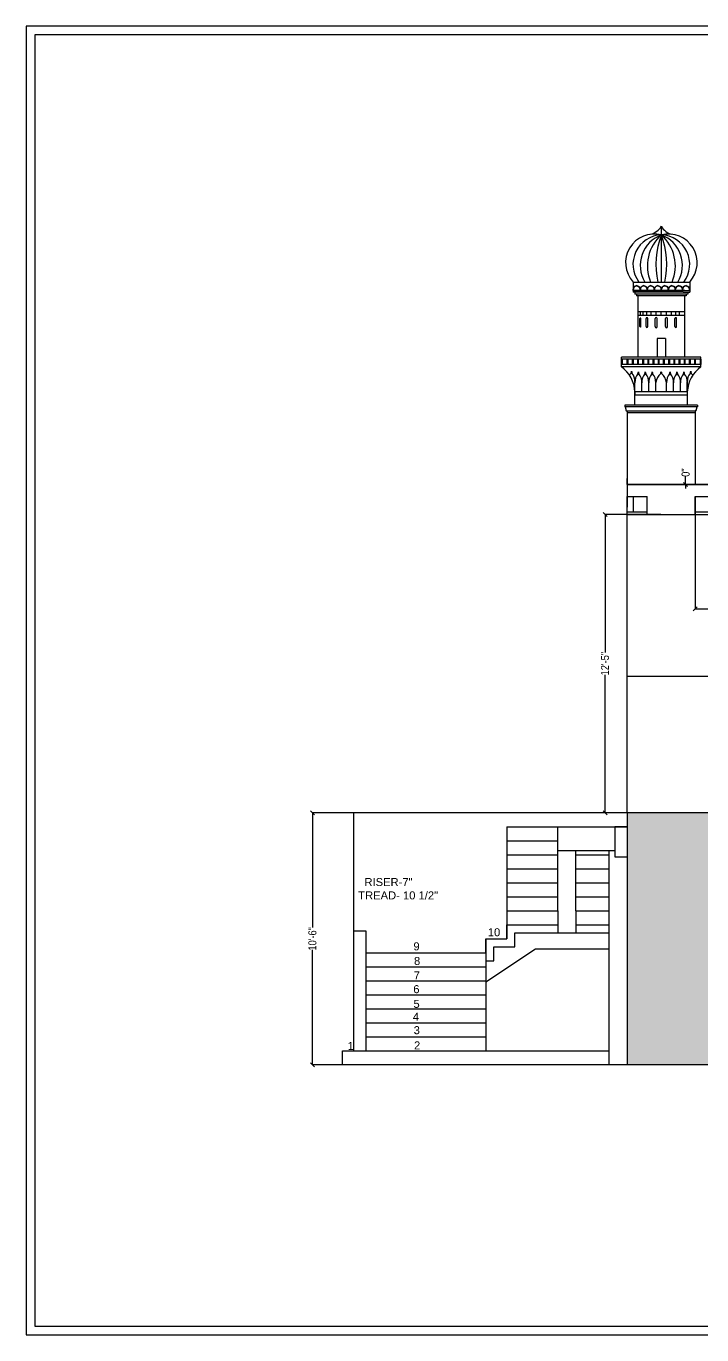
# Model space of a CAD drawing. Header units: inches. Extents: x 13054 to 48691, y 5623 to 20391.
# Drawn here: x 47057 to 47394, y 18662 to 19316 of the extents above; entities that cross this region are included whole.
import ezdxf

# ---------------------------------------------------------------- set-up
doc = ezdxf.new("R2010")
doc.units = ezdxf.units.IN
doc.header["$MEASUREMENT"] = 0
doc.styles.get("Standard").update_dxf_attribs({"font": 'arial.ttf'})
doc.styles.add('TEXT', font='')
doc.styles.get('TEXT').set_extended_font_data('Arial Narrow')
doc.dimstyles.new('Copy of Standard', dxfattribs={"dimtxt": 4, "dimasz": 2, "dimexe": 0.18, "dimexo": 0.0625, "dimgap": 0.09, "dimtad": 0, "dimzin": 0, "dimdsep": 46, "dimlunit": 4, "dimtxsty": 'TEXT', "dimblk": 'OBLIQUE', "dimcen": 0.09, "dimclrd": 8, "dimclre": 8, "dimclrt": 256, "dimadec": 0, "dimazin": 0, "dimtfac": 1, "dimtofl": 0, "dimtmove": 0, "dimatfit": 3, "dimfxl": 1, "dimtolj": 1, "dimtzin": 0, "dimarcsym": 0})

# ---------------------------------------------------------------- blocks, each defined once
blk = doc.blocks.new('_Oblique')
at = {"color": 0, "linetype": 'Continuous', "lineweight": -2}
blk.add_line((-0.5, -0.5), (0.5, 0.5), dxfattribs=at)
blk = doc.blocks.new('*D1275')
at = {"color": 8, "lineweight": -2, "transparency": 16777216}
for p, q in [((47386.28, 19086.46), (47386.28, 19090.46)), ((47374.11, 19086.46), (47386.46, 19086.46)), ((47374.11, 19086.46), (47386.46, 19086.46)), ((47386.28, 19086.46), (47386.28, 19084.46))]:
    blk.add_line(p, q, dxfattribs=at)
at = {"layer": 'Defpoints', "color": 0, "transparency": 16777216}
for p in [(47374.05, 19086.46), (47374.05, 19086.46), (47386.28, 19086.46)]:
    blk.add_point(p, dxfattribs=at)
at = {"color": 8, "lineweight": -2, "transparency": 16777216, "xscale": 2, "yscale": 2, "zscale": 2}
for rotation in [90, 270]:
    blk.add_blockref('_Oblique', (47386.28, 19086.46), dxfattribs=dict(at, rotation=rotation))
at = {"transparency": 16777216, "insert": (47386.28, 19092.44), "char_height": 4, "attachment_point": 5, "rotation": 90, "style": 'TEXT'}
blk.add_mtext('\\A1;0"', dxfattribs=at)
blk = doc.blocks.new('*D1279')
at = {"color": 8, "lineweight": -2, "transparency": 16777216}
for p, q in [((47373.94, 19071.46), (47345.85, 19071.46)), ((47346.03, 19071.46), (47346.03, 19002.54)), ((47346.03, 18922.46), (47346.03, 18991.39)), ((47378.16, 18922.46), (47345.85, 18922.46))]:
    blk.add_line(p, q, dxfattribs=at)
at = {"layer": 'Defpoints', "color": 0, "transparency": 16777216}
for p in [(47374, 19071.46), (47346.03, 18922.46), (47378.22, 18922.46)]:
    blk.add_point(p, dxfattribs=at)
at = {"color": 8, "lineweight": -2, "transparency": 16777216, "xscale": 2, "yscale": 2, "zscale": 2}
for p, rotation in [((47346.03, 19071.46), 90), ((47346.03, 18922.46), 270)]:
    blk.add_blockref('_Oblique', p, dxfattribs=dict(at, rotation=rotation))
at = {"transparency": 16777216, "insert": (47346.03, 18996.96), "char_height": 4, "attachment_point": 5, "rotation": 90, "style": 'TEXT'}
blk.add_mtext('\\A1;12\'-5"', dxfattribs=at)
blk = doc.blocks.new('*D1281')
at = {"color": 8, "lineweight": -2, "transparency": 16777216}
for p, q in [((47391, 19080.4), (47391, 19024.23)), ((47548.5, 19080.4), (47548.5, 19024.23)), ((47391, 19024.41), (47465.39, 19024.41)), ((47548.5, 19024.41), (47478.95, 19024.41))]:
    blk.add_line(p, q, dxfattribs=at)
at = {"layer": 'Defpoints', "color": 0, "transparency": 16777216}
for p in [(47391, 19080.46), (47548.5, 19080.46), (47548.5, 19024.41)]:
    blk.add_point(p, dxfattribs=at)
at = {"color": 8, "lineweight": -2, "transparency": 16777216, "xscale": 2, "yscale": 2, "zscale": 2, "rotation": 180}
blk.add_blockref('_Oblique', (47391, 19024.41), dxfattribs=at)
at = {"color": 8, "lineweight": -2, "transparency": 16777216, "xscale": 2, "yscale": 2, "zscale": 2}
blk.add_blockref('_Oblique', (47548.5, 19024.41), dxfattribs=at)
at = {"transparency": 16777216, "insert": (47472.17, 19024.41), "char_height": 4, "attachment_point": 5, "style": 'TEXT'}
blk.add_mtext('\\A1;13\'-1{\\H1x;\\S1/2;}"', dxfattribs=at)
blk = doc.blocks.new('*D1290')
at = {"color": 8, "lineweight": -2, "transparency": 16777216}
for p, q in [((47220.44, 18922.46), (47199.73, 18922.46)), ((47199.91, 18922.46), (47199.91, 18865.04)), ((47199.91, 18796.46), (47199.91, 18853.89)), ((47220.44, 18796.46), (47199.73, 18796.46))]:
    blk.add_line(p, q, dxfattribs=at)
at = {"layer": 'Defpoints', "color": 0, "transparency": 16777216}
for p in [(47220.5, 18922.46), (47199.91, 18796.46), (47220.5, 18796.46)]:
    blk.add_point(p, dxfattribs=at)
at = {"color": 8, "lineweight": -2, "transparency": 16777216, "xscale": 2, "yscale": 2, "zscale": 2}
for p, rotation in [((47199.91, 18922.46), 90), ((47199.91, 18796.46), 270)]:
    blk.add_blockref('_Oblique', p, dxfattribs=dict(at, rotation=rotation))
at = {"transparency": 16777216, "insert": (47199.91, 18859.46), "char_height": 4, "attachment_point": 5, "rotation": 90, "style": 'TEXT'}
blk.add_mtext('\\A1;10\'-6"', dxfattribs=at)

msp = doc.modelspace()

# ---------------------------------------------------------------- hatches: boundary and pattern name
at = {"transparency": 33554687}
h = msp.add_hatch(dxfattribs=at)
h.set_pattern_fill('BRICK', color=256, scale=31)
h.paths.add_polyline_path([(47367, 19071.461), (47367, 19080.461), (47357, 19080.461), (47357, 19071.461)])
h.paths.add_polyline_path([(47391, 19080.461), (47391, 19071.461), (47540.5, 19071.461), (47548.5, 19071.461), (47548.5, 19080.461)])
h.paths.add_polyline_path([(47598.5, 19071.461), (47598.5, 19075.961), (47588, 19075.961), (47588, 19080.461), (47572.5, 19080.461), (47572.5, 19071.461)])
h.paths.add_polyline_path([(47592, 19080.461), (47592, 19079.961), (47602.5, 19079.961), (47602.5, 19072.461), (47613, 19072.461), (47613, 19071.461), (47724.25, 19071.461), (47724.25, 19080.461)])
h.paths.add_polyline_path([(47755, 19080.461), (47748.25, 19080.461), (47748.25, 19071.461), (47755, 19071.461)])
h.paths.add_polyline_path([(47603.742, 19071.971), (47611.958, 19071.971), (47611.958, 19080.213), (47603.742, 19080.213)], flags=25)
at = {"true_color": 0xc7c8ca, "transparency": 33554687}
h = msp.add_hatch(dxfattribs=at)
h.set_pattern_fill('GRAVEL', color=9, scale=20)
h.set_pattern_definition([(228.0127875, (14.4, 20.4609), (-160, -180), [2.69072, -266.381761]), (184.9697407, (12.6, 18.4609), (240, 20), [4.61736, -457.118495]), (132.510447, (8, 18.0609), (200, -220), [3.25576, -322.320652]), (267.273689, (0.2, 13.0609), (20, 400), [4.20476, -416.271161]), (292.8336542, (0, 8.8609), (-100, 240), [4.1231, -408.1874626]), (357.273689, (1.6, 5.0609), (-400, 20), [4.20476, -416.271161]), (37.6942405, (5.8, 4.8609), (-260, -200), [5.56058, -550.496971]), (72.2553284, (10.2, 8.2609), (140, 440), [5.24976, -519.72643]), (121.4295656, (11.8, 13.2609), (-160, 260), [4.219, -417.681462]), (175.2363583, (9.6, 16.861), (220, -20), [4.81664, -236.0152516]), (222.3974378, (4.8, 17.2609), (-240, -220), [6.22896, -616.6675]), (138.814075, (20, 12.861), (-140, 120), [2.12602, -210.476896]), (171.4692344, (18.4, 14.2609), (260, -40), [4.04474, -400.430228]), (225, (14.4, 14.861), (-2e-15, -20), [2.82842, -25.455851]), (203.1985905, (13, 17.261), (100, 40), [1.52316, -150.792302]), (291.8014095, (11.6, 16.661), (-20, 60), [2.15406, -105.549236]), (30.9637565, (12.4, 14.661), (60, 40), [3.49858, -113.120458]), (161.565051, (15.4, 16.461), (40, -20), [2.52982, -60.715733]), (16.3895403, (0, 16.6609), (200, 60), [3.544, -350.856903]), (70.346176, (3.4, 17.6609), (-80, -220), [2.97322, -294.348155]), (293.1985905, (15.4, 20.461), (-40, 100), [3.0463, -149.269162]), (343.6104597, (16.6, 17.6609), (-200, 60), [3.544, -350.856903]), (339.443955, (0, 4.261), (-100, 40), [3.4176, -167.462475]), (294.7751406, (3.2, 3.0609), (-100, 220), [2.86356, -283.492861]), (66.8014095, (15.6, 0.461), (40, 100), [3.0463, -149.269162]), (17.3540246, (16.8, 3.2609), (-260, -80), [3.35262, -331.908472]), (69.443955, (5.8, 0.461), (-40, -100), [1.7088, -169.171275]), (101.3099325, (14.4, 0.461), (-20, 80), [1.0198, -100.96059]), (165.963757, (14.2, 1.461), (60, -20), [4.1231, -78.3390125]), (186.009006, (10.2, 2.4609), (200, 20), [3.821, -378.2784635]), (303.690068, (12.4, 12.861), (-20, 40), [2.88444, -69.2265855]), (353.1572266, (14, 10.4609), (340, -40), [5.03588, -498.5512525]), (60.945396, (19, 9.861), (-80, -140), [2.05912, -203.853483]), (90, (20, 11.66), (-20, 20), [1.2, -18.8]), (120.2564372, (9.8, 3.0609), (80, -140), [2.77848, -275.0704]), (48.0127875, (8.4, 5.4609), (160, 180), [5.38144, -263.691041]), (0, (12, 9.46), (20, 20), [5.2, -14.8]), (325.3048465, (17.2, 9.4609), (200, -140), [3.16228, -313.065486]), (254.054604, (19.8, 7.661), (-20, -80), [2.91204, -142.690158]), (207.6459754, (19, 4.8609), (-380, -200), [4.7413, -469.389484]), (175.4260787, (14.8, 2.6609), (-260, 20), [5.01598, -496.581468])])
h.paths.add_polyline_path([(47755, 18922.461), (47357, 18922.461), (47357, 18908.461), (47357, 18796.461), (47755, 18796.461)])

# ---------------------------------------------------------------- linework, layer by layer
for p, q in [((47374.155, 19187.648), (47374.155, 19215.501)), ((47360.021, 19187.648), (47388.289, 19187.648)), ((47360.021, 19187.648), (47388.289, 19187.648)), ((47360.021, 19187.648), (47360.021, 19183.365)), ((47388.289, 19187.648), (47388.289, 19182.599)), ((47360.021, 19183.365), (47360.021, 19184.026)), ((47385.821, 19183.365), (47360.021, 19183.365)), ((47360.021, 19183.365), (47360.021, 19182.599)), ((47385.055, 19182.599), (47360.021, 19182.599)), ((47360.174, 19183.365), (47360.174, 19184.101)), ((47360.174, 19183.592), (47360.174, 19184.101)), ((47360.174, 19183.365), (47388.156, 19183.365)), ((47360.884, 19182.502), (47360.884, 19181.638)), ((47387.361, 19181.638), (47360.884, 19181.638)), ((47361.856, 19185.887), (47361.033, 19185.546)), ((47361.856, 19185.722), (47361.091, 19185.405)), ((47361.748, 19181.638), (47361.748, 19180.775)), ((47386.498, 19180.775), (47361.748, 19180.775)), ((47361.856, 19185.887), (47362.704, 19185.536)), ((47361.856, 19185.722), (47362.645, 19185.395)), ((47362.473, 19180.775), (47362.473, 19150.116)), ((47363.538, 19183.365), (47363.538, 19184.027)), ((47363.691, 19183.594), (47363.691, 19184.102)), ((47363.691, 19183.365), (47363.691, 19184.102)), ((47363.691, 19184.013), (47363.691, 19183.365)), ((47365.373, 19185.885), (47364.55, 19185.543)), ((47365.373, 19185.719), (47364.608, 19185.402)), ((47365.373, 19185.885), (47366.221, 19185.533)), ((47365.373, 19185.719), (47366.162, 19185.392)), ((47367.055, 19183.365), (47367.055, 19184.024)), ((47367.208, 19183.365), (47367.208, 19184.099)), ((47367.208, 19183.591), (47367.208, 19184.099)), ((47368.89, 19185.886), (47368.066, 19185.545)), ((47368.89, 19185.72), (47368.124, 19185.403)), ((47368.89, 19185.886), (47369.738, 19185.534)), ((47368.89, 19185.72), (47369.679, 19185.393)), ((47370.572, 19183.365), (47370.572, 19184.026)), ((47370.724, 19183.592), (47370.724, 19184.1)), ((47370.724, 19183.365), (47370.724, 19184.1)), ((47370.724, 19184.013), (47370.724, 19183.365)), ((47372.407, 19185.884), (47371.583, 19185.543)), ((47372.407, 19185.719), (47371.641, 19185.402)), ((47372.407, 19185.884), (47373.255, 19185.533)), ((47372.407, 19185.719), (47373.196, 19185.392)), ((47374.088, 19183.365), (47374.088, 19184.024)), ((47374.241, 19183.591), (47374.241, 19184.099)), ((47374.241, 19183.365), (47374.241, 19184.099)), ((47375.924, 19185.886), (47375.1, 19185.544)), ((47375.924, 19185.72), (47375.158, 19185.403)), ((47375.924, 19185.886), (47376.771, 19185.534)), ((47375.924, 19185.72), (47376.713, 19185.393)), ((47377.605, 19183.365), (47377.605, 19184.025)), ((47377.758, 19183.592), (47377.758, 19184.1)), ((47377.758, 19183.365), (47377.758, 19184.1)), ((47377.759, 19184.002), (47377.759, 19183.365)), ((47379.441, 19185.873), (47378.617, 19185.532)), ((47379.441, 19185.708), (47378.675, 19185.391)), ((47379.441, 19185.873), (47380.289, 19185.522)), ((47379.441, 19185.708), (47380.23, 19185.381)), ((47381.123, 19183.365), (47381.123, 19184.013)), ((47381.275, 19183.58), (47381.275, 19184.088)), ((47381.275, 19183.365), (47381.275, 19184.088)), ((47382.958, 19185.875), (47382.134, 19185.533)), ((47382.958, 19185.709), (47382.192, 19185.392)), ((47382.958, 19185.875), (47383.806, 19185.523)), ((47382.958, 19185.709), (47383.747, 19185.382)), ((47384.639, 19183.365), (47384.639, 19184.014)), ((47384.792, 19183.365), (47384.792, 19184.099)), ((47384.792, 19183.591), (47384.792, 19184.099)), ((47384.792, 19183.365), (47384.792, 19184.089)), ((47384.792, 19183.581), (47384.792, 19184.089)), ((47385.055, 19182.599), (47388.289, 19182.599)), ((47385.634, 19180.775), (47385.634, 19150.116)), ((47386.475, 19185.886), (47385.651, 19185.544)), ((47386.475, 19185.72), (47385.709, 19185.403)), ((47386.475, 19185.886), (47387.322, 19185.534)), ((47386.475, 19185.72), (47387.264, 19185.393)), ((47386.498, 19181.638), (47386.498, 19180.775)), ((47387.361, 19182.502), (47387.361, 19182.599)), ((47387.361, 19182.502), (47387.361, 19181.638)), ((47388.156, 19183.365), (47388.156, 19184.025)), ((47385.634, 19172.737), (47362.473, 19172.737)), ((47385.634, 19170.848), (47362.473, 19170.848)), ((47363.479, 19165.354), (47363.479, 19169.396)), ((47363.696, 19170.848), (47363.696, 19172.737)), ((47363.936, 19165.354), (47363.936, 19169.396)), ((47365.077, 19170.848), (47365.077, 19172.737)), ((47366.508, 19165.354), (47366.508, 19169.396)), ((47366.912, 19170.848), (47366.912, 19172.737)), ((47367.331, 19165.354), (47367.331, 19169.396)), ((47369.109, 19170.848), (47369.109, 19172.737)), ((47371.05, 19165.354), (47371.05, 19169.396)), ((47371.559, 19170.848), (47371.559, 19172.737)), ((47372.077, 19165.354), (47372.077, 19169.396)), ((47374.137, 19170.848), (47374.137, 19172.737)), ((47376.2, 19165.354), (47376.2, 19169.396)), ((47376.716, 19170.848), (47376.716, 19172.737)), ((47377.227, 19165.354), (47377.227, 19169.396)), ((47379.165, 19170.848), (47379.165, 19172.737)), ((47380.944, 19165.354), (47380.944, 19169.396)), ((47381.363, 19170.848), (47381.363, 19172.737)), ((47381.767, 19165.354), (47381.767, 19169.396)), ((47383.198, 19170.848), (47383.198, 19172.737)), ((47376.245, 19159.372), (47372.03, 19159.372)), ((47372.03, 19159.372), (47372.03, 19150.116)), ((47376.245, 19159.372), (47376.245, 19150.116)), ((47393.909, 19150.116), (47354.182, 19150.116)), ((47354.182, 19145.285), (47354.182, 19150.116)), ((47354.182, 19149.037), (47354.182, 19146.364)), ((47393.909, 19149.037), (47354.182, 19149.037)), ((47354.613, 19149.037), (47354.613, 19146.364)), ((47354.613, 19149.037), (47354.613, 19146.364)), ((47356.988, 19149.037), (47356.988, 19146.364)), ((47357.42, 19149.037), (47357.42, 19146.364)), ((47359.579, 19149.037), (47359.579, 19146.364)), ((47360.011, 19149.037), (47360.011, 19146.364)), ((47362.17, 19149.037), (47362.17, 19146.364)), ((47362.602, 19149.037), (47362.602, 19146.364)), ((47364.761, 19149.037), (47364.761, 19146.364)), ((47365.193, 19149.037), (47365.193, 19146.364)), ((47367.352, 19149.037), (47367.352, 19146.364)), ((47367.784, 19149.037), (47367.784, 19146.364)), ((47369.943, 19149.037), (47369.943, 19146.364)), ((47370.375, 19149.037), (47370.375, 19146.364)), ((47372.534, 19149.037), (47372.534, 19146.364)), ((47372.966, 19149.037), (47372.966, 19146.364)), ((47375.125, 19149.037), (47375.125, 19146.364)), ((47375.557, 19149.037), (47375.557, 19146.364)), ((47377.716, 19149.037), (47377.716, 19146.364)), ((47378.148, 19149.037), (47378.148, 19146.364)), ((47380.307, 19149.037), (47380.307, 19146.364)), ((47380.739, 19149.037), (47380.739, 19146.364)), ((47382.898, 19149.037), (47382.898, 19146.364)), ((47383.33, 19149.037), (47383.33, 19146.364)), ((47385.489, 19149.037), (47385.489, 19146.364)), ((47385.921, 19149.037), (47385.921, 19146.364)), ((47388.08, 19149.037), (47388.08, 19146.364)), ((47388.512, 19149.037), (47388.512, 19146.364)), ((47390.671, 19149.037), (47390.671, 19146.364)), ((47391.103, 19149.037), (47391.103, 19146.364)), ((47393.478, 19149.037), (47393.478, 19146.364)), ((47393.909, 19145.285), (47393.909, 19150.116)), ((47393.909, 19149.037), (47393.909, 19146.364)), ((47393.909, 19149.037), (47393.909, 19146.364)), ((47393.909, 19146.364), (47354.182, 19146.364)), ((47393.909, 19145.285), (47354.182, 19145.285)), ((47360.954, 19132.772), (47360.954, 19137.439)), ((47364.407, 19132.772), (47364.407, 19137.332)), ((47367.86, 19132.772), (47367.86, 19137.332)), ((47371.314, 19137.332), (47371.274, 19137.332)), ((47371.314, 19132.772), (47371.314, 19137.332)), ((47376.777, 19132.772), (47376.777, 19137.332)), ((47380.231, 19132.772), (47380.231, 19137.332)), ((47383.684, 19132.772), (47383.684, 19137.332)), ((47387.106, 19133.159), (47387.106, 19137.719)), ((47387.137, 19133.197), (47387.137, 19137.332)), ((47387.137, 19132.772), (47360.954, 19132.772)), ((47360.954, 19132.772), (47360.954, 19131.045)), ((47360.954, 19126.203), (47360.954, 19132.772)), ((47387.137, 19131.045), (47360.954, 19131.045)), ((47387.137, 19126.203), (47387.137, 19132.772)), ((47392.176, 19126.203), (47355.915, 19126.203)), ((47355.915, 19126.203), (47355.915, 19125.339)), ((47355.915, 19126.203), (47355.915, 19125.339)), ((47392.176, 19125.339), (47355.915, 19125.339)), ((47356.658, 19123.324), (47357, 19123.324)), ((47357, 19123.324), (47391.433, 19123.324)), ((47357, 19123.324), (47357, 19122.461)), ((47357, 19122.461), (47391.091, 19122.461)), ((47357, 19122.461), (47357, 19075.132)), ((47391.433, 19123.324), (47391.091, 19123.324)), ((47391.091, 19123.324), (47391.091, 19122.461)), ((47391.091, 19122.461), (47391.091, 19086.461)), ((47392.176, 19126.203), (47392.176, 19125.339)), ((47357, 19086.461), (47357, 19089.461)), ((47755, 19086.461), (47357, 19086.461)), ((47391.091, 19086.461), (47357, 19086.461)), ((47357, 19086.461), (47773, 19086.461)), ((47357, 18922.461), (47357, 19080.461)), ((47357, 19080.461), (47367, 19080.461)), ((47367, 19071.461), (47367, 19080.461)), ((47391, 19071.461), (47391, 19080.461)), ((47391, 19080.461), (47548.5, 19080.461)), ((47357, 19071.461), (47391, 19071.461)), ((47357, 19071.461), (47391, 19071.461)), ((47391, 19071.461), (47540.5, 19071.461)), ((47401, 18990.461), (47357, 18990.461)), ((47220.5, 18922.461), (47220.5, 18803.461)), ((47226.5, 18922.461), (47220.5, 18922.461)), ((47357, 18922.461), (47223.5, 18922.461)), ((47755, 18922.461), (47357, 18922.461)), ((47357, 18922.461), (47357, 18796.461)), ((47357, 18922.461), (47357, 18908.461)), ((47297, 18915.461), (47357, 18915.461)), ((47297, 18915.461), (47297, 18859.461)), ((47322.5, 18873.461), (47322.5, 18915.461)), ((47357, 18915.461), (47351, 18915.461)), ((47351, 18915.461), (47351, 18900.461)), ((47297, 18908.461), (47322.5, 18908.461)), ((47297, 18901.461), (47322.5, 18901.461)), ((47351, 18903.39), (47322.5, 18903.39)), ((47331.5, 18873.461), (47331.5, 18903.39)), ((47331.5, 18901.461), (47348, 18901.461)), ((47348, 18903.39), (47348, 18796.461)), ((47351, 18900.461), (47357, 18900.461)), ((47297, 18894.461), (47322.5, 18894.461)), ((47331.5, 18894.461), (47348, 18894.461)), ((47297, 18887.461), (47322.5, 18887.461)), ((47331.5, 18887.461), (47348, 18887.461)), ((47297, 18880.461), (47322.5, 18880.461)), ((47331.5, 18880.461), (47348, 18880.461)), ((47297, 18873.461), (47322.5, 18873.461)), ((47322.5, 18873.461), (47322.5, 18862.461)), ((47331.5, 18873.461), (47348, 18873.461)), ((47331.5, 18873.461), (47331.5, 18862.461)), ((47297, 18859.461), (47297, 18866.461)), ((47297, 18866.461), (47322.5, 18866.461)), ((47331.5, 18866.461), (47348, 18866.461)), ((47220.5, 18863.461), (47226.5, 18863.461)), ((47226.5, 18863.461), (47226.5, 18803.461)), ((47286.5, 18859.461), (47286.5, 18803.461)), ((47286.5, 18852.461), (47286.5, 18859.461)), ((47286.5, 18859.461), (47297, 18859.461)), ((47301, 18855.461), (47301, 18862.461)), ((47301, 18862.461), (47348, 18862.461)), ((47286.5, 18837.978), (47311.225, 18854.461)), ((47290.5, 18848.461), (47290.5, 18855.461)), ((47290.5, 18855.461), (47301, 18855.461)), ((47311.225, 18854.461), (47348, 18854.461)), ((47226.5, 18852.461), (47286.5, 18852.461)), ((47286.5, 18848.461), (47290.5, 18848.461)), ((47226.5, 18845.461), (47286.5, 18845.461)), ((47226.5, 18838.461), (47286.5, 18838.461)), ((47226.5, 18831.461), (47286.5, 18831.461)), ((47226.5, 18824.461), (47286.5, 18824.461)), ((47226.5, 18817.461), (47286.5, 18817.461)), ((47226.5, 18810.461), (47286.5, 18810.461)), ((47215, 18796.461), (47215, 18803.461)), ((47215, 18803.461), (47348, 18803.461)), ((47755, 18796.461), (47215, 18796.461))]:
    msp.add_line(p, q)
for points in [[(47990.357, 18661.579), (47990.357, 19315.5), (47056.982, 19315.5), (47056.982, 18661.579)], [(47985.986, 18665.949), (47985.986, 19311.129), (47061.352, 19311.129), (47061.352, 18665.949)]]:
    msp.add_lwpolyline(points, close=True)
for centre, radius, start, end in [((47366.462, 19220.288), 9.06, 284.579926, 328.107711), ((47381.076, 19219.216), 7.855, 208.221731, 257.757088), ((47370.639, 19197.297), 14.348, 75.814147, 222.26454), ((47374.696, 19196.502), 14.716, 92.104382, 216.991252), ((47379.955, 19195.927), 16.344, 110.785094, 210.434309), ((47387.895, 19195.683), 20.732, 131.510065, 202.804452), ((47412.438, 19196.631), 40.964, 159.15654, 192.668678), ((47377.671, 19197.297), 14.348, 317.73546, 104.185853), ((47335.872, 19196.631), 40.964, 347.331322, 20.84346), ((47373.614, 19196.502), 14.716, 323.008748, 87.895618), ((47368.355, 19195.927), 16.344, 329.565691, 69.214906), ((47360.415, 19195.683), 20.732, 337.195548, 48.489935), ((47361.729, 19184.058), 1.709, 147.869242, 162.697567), ((47361.729, 19184.058), 1.556, 147.869242, 181.543147), ((47360.563, 19184.812), 0.321, 140.893927, 151.211276), ((47361.708, 19183.882), 1.796, 112.091118, 140.893927), ((47360.563, 19184.812), 0.168, 140.893927, 151.211276), ((47361.708, 19183.882), 1.643, 112.072518, 140.893927), ((47362.004, 19183.882), 1.643, 39.048712, 67.894797), ((47362.004, 19183.882), 1.796, 39.106073, 67.894797), ((47363.149, 19184.812), 0.168, 28.788724, 39.106073), ((47361.995, 19184.063), 1.543, 358.641445, 33.590673), ((47363.149, 19184.812), 0.321, 28.788724, 39.106073), ((47361.995, 19184.063), 1.696, 17.21265, 32.191339), ((47365.246, 19184.055), 1.709, 147.869242, 162.638967), ((47365.246, 19184.055), 1.556, 147.869242, 181.543147), ((47364.08, 19184.81), 0.321, 140.893927, 151.211276), ((47365.225, 19183.879), 1.796, 112.091118, 140.893927), ((47364.08, 19184.81), 0.168, 140.893927, 151.211276), ((47365.225, 19183.879), 1.643, 112.072518, 140.893927), ((47365.521, 19183.879), 1.643, 39.048712, 67.894797), ((47365.521, 19183.879), 1.796, 39.106073, 67.894797), ((47366.666, 19184.81), 0.168, 28.788724, 39.106073), ((47365.512, 19184.061), 1.543, 358.641445, 33.590673), ((47366.666, 19184.81), 0.321, 28.788724, 39.106073), ((47365.512, 19184.061), 1.696, 17.28954, 32.191339), ((47368.763, 19184.057), 1.709, 147.869242, 162.697567), ((47368.763, 19184.057), 1.556, 147.869242, 181.543147), ((47367.597, 19184.811), 0.321, 140.893927, 151.211276), ((47368.742, 19183.88), 1.796, 112.091118, 140.893927), ((47367.597, 19184.811), 0.168, 140.893927, 151.211276), ((47368.742, 19183.88), 1.643, 112.072518, 140.893927), ((47369.038, 19183.88), 1.643, 39.048712, 67.894797), ((47369.038, 19183.88), 1.796, 39.106073, 67.894797), ((47370.183, 19184.811), 0.168, 28.788724, 39.106073), ((47369.029, 19184.062), 1.543, 358.641445, 33.590673), ((47370.183, 19184.811), 0.321, 28.788724, 39.106073), ((47369.029, 19184.062), 1.696, 17.234352, 32.191339), ((47372.28, 19184.055), 1.709, 147.869242, 162.655386), ((47372.28, 19184.055), 1.556, 147.869242, 181.543147), ((47371.114, 19184.809), 0.321, 140.893927, 151.211276), ((47372.259, 19183.879), 1.796, 112.091118, 140.893927), ((47371.114, 19184.809), 0.168, 140.893927, 151.211276), ((47372.259, 19183.879), 1.643, 112.072518, 140.893927), ((47372.555, 19183.879), 1.643, 39.048712, 67.894797), ((47372.555, 19183.879), 1.796, 39.106073, 67.894797), ((47373.7, 19184.809), 0.168, 28.788724, 39.106073), ((47372.546, 19184.061), 1.543, 358.641445, 33.590673), ((47373.7, 19184.809), 0.321, 28.788724, 39.106073), ((47372.546, 19184.061), 1.696, 17.28954, 32.191339), ((47375.797, 19184.056), 1.709, 147.869242, 162.697567), ((47375.797, 19184.056), 1.556, 147.869242, 181.543147), ((47374.631, 19184.811), 0.321, 140.893927, 151.211276), ((47375.776, 19183.88), 1.796, 112.091118, 140.893927), ((47374.631, 19184.811), 0.168, 140.893927, 151.211276), ((47375.776, 19183.88), 1.643, 112.072518, 140.893927), ((47376.072, 19183.88), 1.643, 39.048712, 67.894797), ((47376.072, 19183.88), 1.796, 39.105875, 67.895396), ((47377.217, 19184.811), 0.168, 28.788724, 39.106073), ((47376.063, 19184.062), 1.543, 358.641445, 33.590673), ((47377.217, 19184.811), 0.321, 28.788724, 39.106073), ((47376.063, 19184.062), 1.696, 17.019923, 32.191339), ((47379.314, 19184.044), 1.709, 147.869242, 162.49143), ((47379.314, 19184.044), 1.556, 147.869242, 181.543147), ((47378.148, 19184.798), 0.321, 140.893927, 151.211276), ((47379.293, 19183.868), 1.796, 112.091118, 140.893927), ((47378.148, 19184.798), 0.168, 140.893927, 151.211276), ((47379.293, 19183.868), 1.643, 112.072518, 140.893927), ((47379.589, 19183.868), 1.643, 39.048712, 67.894797), ((47379.589, 19183.868), 1.796, 39.106073, 67.894797), ((47380.734, 19184.798), 0.168, 28.788724, 39.106073), ((47379.58, 19184.05), 1.543, 358.641445, 33.590673), ((47380.734, 19184.798), 0.321, 28.788724, 39.106073), ((47379.58, 19184.05), 1.696, 17.28954, 32.191339), ((47382.831, 19184.045), 1.709, 147.869242, 162.697567), ((47382.831, 19184.045), 1.556, 147.869242, 181.543147), ((47381.665, 19184.8), 0.321, 140.893927, 151.211276), ((47382.81, 19183.869), 1.796, 112.091118, 140.893927), ((47381.665, 19184.8), 0.168, 140.893927, 151.211276), ((47382.81, 19183.869), 1.643, 112.072518, 140.893927), ((47383.106, 19183.869), 1.643, 39.048712, 67.894797), ((47383.106, 19183.869), 1.796, 39.106073, 67.894797), ((47384.251, 19184.8), 0.168, 28.788724, 39.106073), ((47383.097, 19184.051), 1.543, 358.641445, 33.590673), ((47384.251, 19184.8), 0.321, 28.788724, 39.106073), ((47383.097, 19184.051), 1.696, 17.461591, 32.191339), ((47386.348, 19184.056), 1.709, 147.869242, 162.869808), ((47386.348, 19184.056), 1.556, 147.869242, 181.543147), ((47383.097, 19184.051), 1.696, 1.295851, 1.484203), ((47385.182, 19184.811), 0.321, 140.893927, 151.211276), ((47386.327, 19183.88), 1.796, 112.091118, 140.893927), ((47385.182, 19184.811), 0.168, 140.893927, 151.211276), ((47386.327, 19183.88), 1.643, 112.072518, 140.893927), ((47386.623, 19183.88), 1.643, 39.048712, 67.894797), ((47386.623, 19183.88), 1.796, 39.106073, 67.894797), ((47387.767, 19184.811), 0.168, 28.788724, 39.106073), ((47386.614, 19184.062), 1.543, 358.641445, 33.590673), ((47387.767, 19184.811), 0.321, 28.788724, 39.106073), ((47386.614, 19184.062), 1.696, 17.019923, 32.191339), ((47389.865, 19184.044), 1.709, 157.225299, 162.49143), ((47363.707, 19169.396), 0.229, 0, 180), ((47366.919, 19169.396), 0.412, 0, 180), ((47371.563, 19169.396), 0.513, 0, 180), ((47376.713, 19169.396), 0.513, 0, 180), ((47381.355, 19169.396), 0.412, 0, 180), ((47363.707, 19165.354), 0.229, 180, 0), ((47366.919, 19165.354), 0.412, 180, 0), ((47371.563, 19165.354), 0.513, 180, 0), ((47376.713, 19165.354), 0.513, 180, 0), ((47381.355, 19165.354), 0.412, 180, 0), ((47344.802, 19132.12), 16.164, 2.31257, 54.532608), ((47363.865, 19138.045), 6.342, 139.339037, 151.536664), ((47338.919, 19147.039), 20.714, 346.423798, 349.085344), ((47379.598, 19147.039), 20.714, 190.914656, 193.576202), ((47354.652, 19138.045), 6.342, 357.056484, 40.660963), ((47367.287, 19137.658), 6.342, 139.339037, 182.943516), ((47342.341, 19146.653), 20.714, 346.423798, 349.085344), ((47383.02, 19146.653), 20.714, 190.914656, 193.576202), ((47358.074, 19137.658), 6.342, 357.056484, 40.660963), ((47370.74, 19137.658), 6.342, 139.339037, 182.943516), ((47345.794, 19146.653), 20.714, 346.423798, 349.085344), ((47386.473, 19146.653), 20.714, 190.914656, 193.576202), ((47361.527, 19137.658), 6.342, 357.056484, 40.660963), ((47374.194, 19137.658), 6.342, 139.339037, 182.943516), ((47349.248, 19146.653), 20.714, 346.423798, 349.085344), ((47389.927, 19146.653), 20.714, 190.914656, 193.576202), ((47364.981, 19137.658), 6.342, 357.056484, 40.660963), ((47378.837, 19136.2), 7.624, 130.89299, 170.649839), ((47353.015, 19146.889), 21.405, 346.696235, 349.258203), ((47394.597, 19146.842), 20.927, 190.860464, 193.490513), ((47369.278, 19136.239), 7.578, 8.299422, 49.025707), ((47383.11, 19137.658), 6.342, 139.339037, 182.943516), ((47358.165, 19146.653), 20.714, 346.423798, 349.085344), ((47398.843, 19146.653), 20.714, 190.914656, 193.576202), ((47373.897, 19137.658), 6.342, 357.056484, 40.660963), ((47386.564, 19137.658), 6.342, 139.339037, 182.943516), ((47361.618, 19146.653), 20.714, 346.423798, 349.085344), ((47402.297, 19146.653), 20.714, 190.914656, 193.576202), ((47377.351, 19137.658), 6.342, 357.056484, 40.660963), ((47390.017, 19137.658), 6.342, 139.339037, 182.943516), ((47365.071, 19146.653), 20.714, 346.423798, 349.085344), ((47405.75, 19146.653), 20.714, 190.914656, 193.576202), ((47380.804, 19137.658), 6.342, 357.056484, 40.660963), ((47393.439, 19138.045), 6.342, 139.339037, 182.943516), ((47403.288, 19132.075), 16.201, 125.372857, 177.533622), ((47368.493, 19147.039), 20.714, 346.423798, 349.085344), ((47409.172, 19147.039), 20.714, 190.914656, 193.576202), ((47384.226, 19138.045), 6.342, 28.366352, 40.660963), ((47355.524, 19124.528), 0.901, 343.756893, 64.230347), ((47357.283, 19124.016), 0.932, 163.756893, 227.881893), ((47390.808, 19124.016), 0.932, 312.118107, 16.243107), ((47392.567, 19124.528), 0.901, 115.769653, 196.243107)]:
    msp.add_arc(centre, radius, start, end)

# ---------------------------------------------------------------- texts
at = {"char_height": 4}
for s, width, insert, attachment_point in [('\\A1;  RISER-7"\\PTREAD- 10 1/2"', 66.71094, (47222.784, 18889.826), 1), ('10', 10.54364, (47293.711, 18864.737), 3), ('9', 10.54364, (47253.466, 18857.699), 3), ('8', 10.54364, (47253.742, 18850.401), 3), ('7', 10.54364, (47253.612, 18843.175), 3), ('6', 10.54364, (47253.387, 18836.296), 3), ('5', 10.54364, (47253.469, 18828.96), 3), ('4', 10.54364, (47253.171, 18822.546), 3), ('3', 10.54364, (47253.585, 18815.804), 3), ('1', 10.54364, (47217.517, 18807.979), 1), ('2', 10.54364, (47253.761, 18808.199), 3)]:
    msp.add_mtext_dynamic_manual_height_columns(s, width=width, gutter_width=1, heights=[0], dxfattribs=dict(at, insert=insert, attachment_point=attachment_point))

# ---------------------------------------------------------------- dimensions: what is measured, and where the dimension line sits
for base, p1, p2, picture, middle in [((47386.283347192, 19086.460920806), (47374.045562046, 19086.460920806), (47374.045562046, 19086.460920806), '*D1275', (47386.283347192, 19092.439051775)), ((47346.028, 18922.461), (47374, 19071.461), (47378.224, 18922.461), '*D1279', (47346.028, 18996.961)), ((47199.914, 18796.461), (47220.5, 18922.461), (47220.5, 18796.461), '*D1290', (47199.914, 18859.461))]:
    dim = msp.add_linear_dim(base=base, p1=p1, p2=p2, angle=90, dimstyle='Copy of Standard')
    dim.commit()
    dim.dimension.update_dxf_attribs({"geometry": picture, "text_midpoint": middle})
dim = msp.add_linear_dim(base=(47548.5, 19024.411), p1=(47391, 19080.461), p2=(47548.5, 19080.461), dimstyle='Copy of Standard')
dim.commit()
dim.dimension.update_dxf_attribs({"geometry": '*D1281', "text_midpoint": (47472.171, 19024.411), "dimtype": 160})

doc.saveas('drawing.dxf')
